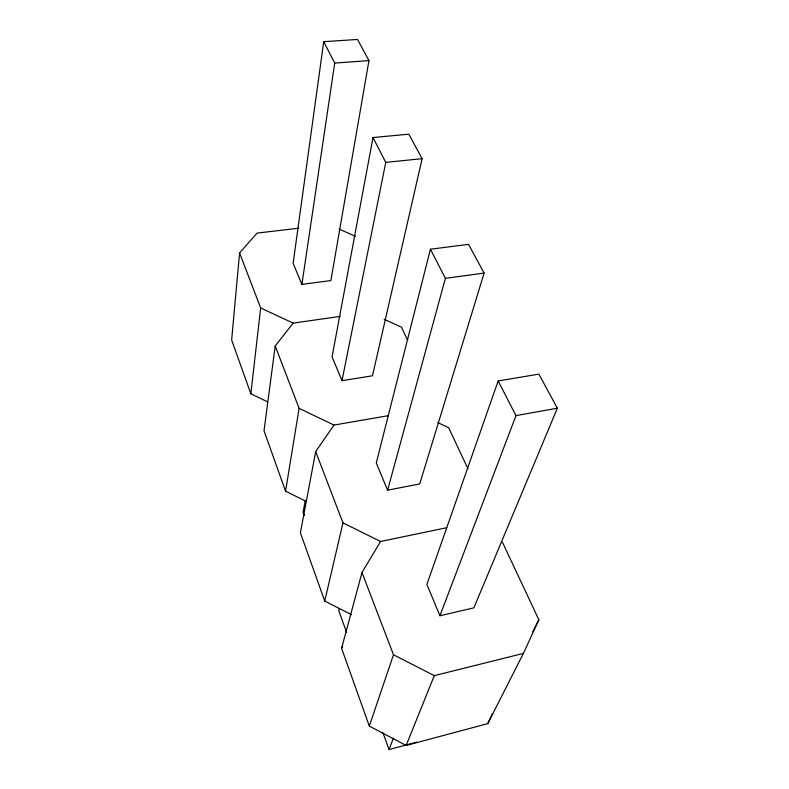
<?xml version="1.0" encoding="UTF-8"?>
<svg xmlns="http://www.w3.org/2000/svg" width="789" height="789" viewBox="0 0 789 789"><rect width="100%" height="100%" fill="white"/><g stroke="black" fill="none" stroke-linecap="round" stroke-linejoin="round"><path stroke-width="1.18" d="M298.696 228.228L257.115 233.09L239.58 252.934L231.65 339.98L250.843 393.79L267.471 401.788M250.843 393.79L260.656 307.966L239.58 252.934M340.079 316.419L293.153 323.115L275.213 345.976L264.019 430.774L285.559 491.162L306.477 501.508M323.717 41.679L293.123 263.329L301.901 284.395L330.877 280.559L368.956 60.605L357.486 39.45L323.717 41.679L334.714 63.081L301.901 284.395M285.559 491.162L299.11 408.347L275.213 345.976M305.294 500.285L303.075 512.219L304.288 515.562M373.01 137.542L332.07 356.845L342.002 380.683L372.477 375.781L422.105 158.688L408.83 134.179L373.01 137.542L385.762 162.366L342.002 380.683M388.385 415.665L333.974 425.074L315.669 451.594L300.402 532.812L324.733 601.07L351.47 614.67M324.733 601.07L342.968 522.87L315.669 451.594M339.408 608.487L338.806 610.864L346.618 632.423M430.429 249.225L376.274 462.975L387.606 490.166L419.728 483.933L484.101 273.073L468.548 244.363L430.429 249.225L445.4 278.349L387.606 490.166M502.445 542.23L538.848 619.769L523.403 653.41L487.789 723.621L406.157 745.447L369.311 726.097L341.588 648.321L361.983 572.518L380.574 541.481L446.742 527.713M369.311 726.097L393.494 654.771L361.983 572.518M498.165 380.969L426.879 584.452L439.917 615.755L473.873 607.855L557.35 408.209L538.867 374.124L498.165 380.969L515.986 415.625L439.917 615.755M416.7 742.163L389.056 749.55L393.425 738.07M406.157 745.447L434.295 675.65L523.403 653.41M487.789 723.621L492.375 713.67M532.802 631.733L538.848 619.769M341.588 648.321L342.781 646.27M515.986 415.625L557.35 408.209M445.4 278.349L484.101 273.073M385.762 162.366L422.105 158.688M334.714 63.081L368.956 60.605M339.073 229.037L355.405 236.345M384.144 319.259L401.502 327.228L407.706 340.424M260.656 307.966L293.153 323.115M437.777 422.588L448.694 427.727L467.936 468.715M299.11 408.347L333.974 425.074M342.968 522.87L380.574 541.481M393.494 654.771L434.295 675.65M382.951 732.685L389.056 749.55"/></g></svg>
